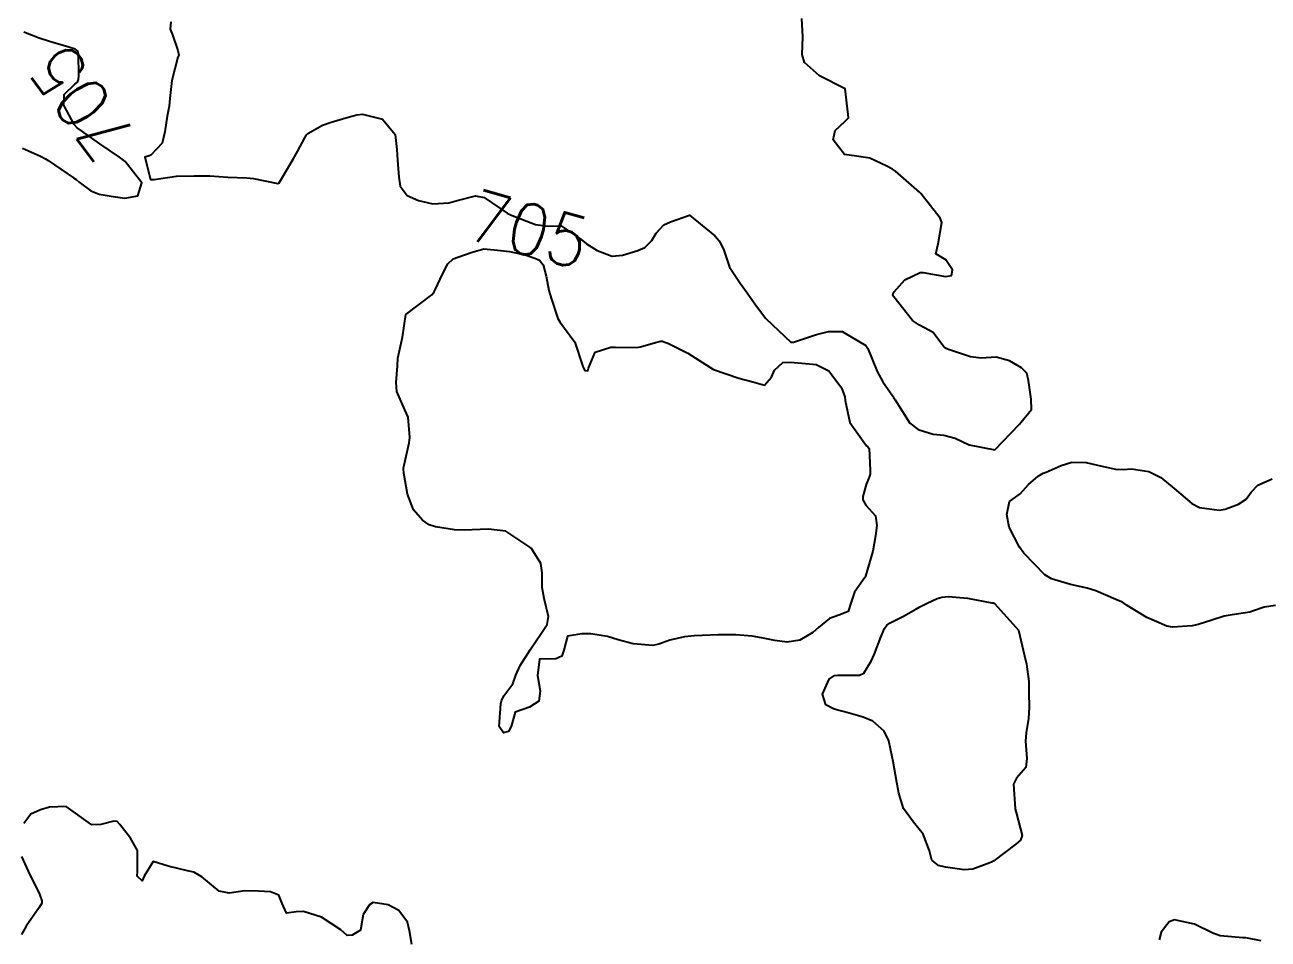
# Model space of a CAD drawing. Header units: metres. Extents: x 298520 to 308411, y 7433745 to 7450750.
# Drawn here: x 304964.2 to 305061.1, y 7438260.4 to 7438331.6 of the extents above; entities that cross this region are included whole.
import ezdxf
from ezdxf.enums import TextEntityAlignment as Align

# ---------------------------------------------------------------- set-up
doc = ezdxf.new("R2010")
doc.units = ezdxf.units.M
doc.header["$LTSCALE"] = 10
doc.linetypes.add('DASHED', pattern=[0.75, 0.5, -0.25])
for name, color, linetype in [('Cotas', 45, 'Continuous'), ('Curvas de Nivel 1m', 11, 'Continuous'), ('Curvas de Nivel 5m', 15, 'Continuous'), ('Vias Secundárias', 230, 'DASHED')]:
    doc.layers.add(name, color=color, linetype=linetype)
doc.styles.add('Style-STANDARD', font='STANDARD.shx')

msp = doc.modelspace()

# ---------------------------------------------------------------- linework, layer by layer
at = {"layer": 'Curvas de Nivel 1m', "elevation": 706, "flags": 128}
for points in [[(305004.31, 7438313.239), (305004.603, 7438312.89), (305004.838, 7438311.998), (305005.062, 7438310.883), (305005.264, 7438310.218), (305005.702, 7438308.873), (305005.753, 7438308.714), (305005.909, 7438308.445), (305007.081, 7438306.858), (305007.675, 7438305.043), (305007.738, 7438304.851), (305007.861, 7438304.655), (305008.077, 7438304.631), (305008.127, 7438304.847), (305008.646, 7438306.078), (305009.888, 7438306.476), (305010.244, 7438306.469), (305011.887, 7438306.437), (305012.189, 7438306.496), (305013.18, 7438306.787), (305013.747, 7438306.929), (305013.894, 7438306.929), (305014.012, 7438306.896), (305014.326, 7438306.774), (305015.882, 7438306.007), (305017.863, 7438304.73), (305019.856, 7438304.049), (305020.927, 7438303.768), (305021.851, 7438303.509), (305022.4, 7438304.132), (305022.619, 7438304.672), (305023.27, 7438305.268), (305023.873, 7438305.303), (305025.329, 7438305.18), (305025.87, 7438305.118), (305026.859, 7438304.62), (305027.85, 7438303.3), (305028.098, 7438302.607), (305028.125, 7438302.32), (305028.492, 7438300.603), (305029.795, 7438298.791), (305029.907, 7438298.701), (305030.01, 7438298.587), (305030.082, 7438296.891), (305030.074, 7438296.585), (305030.009, 7438296.347), (305029.761, 7438295.764), (305029.509, 7438294.83), (305029.516, 7438294.592), (305029.739, 7438294.168), (305030.484, 7438293.333), (305030.605, 7438292.577), (305030.504, 7438291.785), (305030.296, 7438290.581), (305029.724, 7438288.64), (305029.706, 7438288.589), (305029.672, 7438288.529), (305028.863, 7438287.396), (305028.596, 7438286.601), (305028.364, 7438285.881), (305027.638, 7438285.61), (305026.914, 7438285.337), (305026.045, 7438284.634), (305025.619, 7438284.254), (305024.61, 7438283.653), (305023.611, 7438283.485), (305022.662, 7438283.62), (305021.615, 7438283.842), (305020.882, 7438283.957), (305019.617, 7438284.075), (305018.266, 7438284.074), (305017.616, 7438284.049), (305016.364, 7438283.994), (305015.615, 7438283.921), (305014.483, 7438283.638), (305013.608, 7438283.336), (305013.145, 7438283.247), (305011.608, 7438283.353), (305010.459, 7438283.665), (305009.614, 7438283.94), (305008.321, 7438284.138), (305007.616, 7438284.14), (305006.508, 7438283.967), (305006.22, 7438282.864), (305006.06, 7438282.401), (305005.593, 7438282.193), (305004.31, 7438282.172), (305004.169, 7438280.891), (305004.376, 7438279.703), (305004.281, 7438278.889), (305003.548, 7438278.419), (305002.416, 7438278.04), (305002.116, 7438276.914), (305001.898, 7438276.545), (305001.525, 7438276.422), (305001.178, 7438276.925), (305001.311, 7438278.684), (305001.374, 7438278.923), (305001.557, 7438279.313), (305002.234, 7438280.246), (305002.482, 7438280.911), (305002.823, 7438281.669), (305003.603, 7438282.9), (305004.926, 7438284.88), (305005.018, 7438285.493), (305004.678, 7438286.885), (305004.521, 7438287.747), (305004.526, 7438288.887), (305004.42, 7438289.629), (305003.692, 7438290.789), (305003.581, 7438290.901), (305001.711, 7438292.129), (305000.35, 7438292.304), (304999.713, 7438292.274), (304998.455, 7438292.219), (304997.712, 7438292.233), (304996.231, 7438292.469), (304995.718, 7438292.643), (304995.198, 7438292.998), (304994.515, 7438293.793), (304994.031, 7438295.016), (304993.768, 7438296.661), (304993.724, 7438297.02), (304993.728, 7438297.066), (304993.775, 7438297.276), (304994.17, 7438299.014), (304994.221, 7438299.437), (304994.095, 7438301.016), (304993.822, 7438301.6), (304993.205, 7438303.026), (304993.158, 7438303.718), (304993.253, 7438305.026), (304993.275, 7438305.623), (304993.596, 7438307.023), (304993.655, 7438307.263), (304993.913, 7438309.02), (304995.929, 7438310.559), (304996.127, 7438310.792), (304996.232, 7438310.987), (304996.761, 7438312.172), (304997.185, 7438312.978), (304997.585, 7438313.355), (304997.968, 7438313.494), (304999.065, 7438313.866), (304999.975, 7438314.121), (305001.06, 7438314.02), (305001.973, 7438313.914), (305003.213, 7438313.665), (305003.968, 7438313.411)], [(305039.714, 7438286.53), (305039.783, 7438286.468), (305041.623, 7438284.44), (305042.106, 7438282.435), (305042.254, 7438281.772), (305042.439, 7438280.431), (305042.444, 7438279.551), (305042.459, 7438278.431), (305042.416, 7438277.56), (305042.229, 7438276.433), (305042.184, 7438275.772), (305042.275, 7438274.432), (305042.197, 7438273.732), (305041.487, 7438272.892), (305041.239, 7438272.444), (305041.376, 7438270.519), (305041.385, 7438270.441), (305041.394, 7438270.382), (305041.451, 7438270.216), (305041.912, 7438268.435), (305041.787, 7438268.079), (305041.426, 7438267.754), (305039.714, 7438266.465), (305039.527, 7438266.353), (305039.41, 7438266.294), (305038.083, 7438265.803), (305037.402, 7438265.764), (305035.955, 7438265.961), (305035.406, 7438266.09), (305034.868, 7438266.525), (305034.697, 7438267.25), (305034.212, 7438268.532), (305033.442, 7438269.483), (305032.682, 7438270.548), (305032.298, 7438271.724), (305032.154, 7438272.553), (305031.857, 7438274.198), (305031.793, 7438274.557), (305031.522, 7438275.808), (305031.167, 7438276.565), (305030.291, 7438277.33), (305029.544, 7438277.664), (305028.086, 7438278.067), (305027.549, 7438278.204), (305027.234, 7438278.299), (305026.631, 7438278.624), (305026.368, 7438279.435), (305026.88, 7438280.62), (305027.304, 7438280.888), (305027.578, 7438280.926), (305029.243, 7438280.928), (305029.58, 7438281.09), (305030.167, 7438282.008), (305030.41, 7438282.578), (305030.921, 7438283.876), (305031.187, 7438284.567), (305031.368, 7438284.823), (305031.629, 7438284.989), (305032.672, 7438285.515), (305033.646, 7438286.073), (305033.942, 7438286.243), (305034.523, 7438286.531), (305035.292, 7438286.888), (305035.658, 7438286.999), (305036.186, 7438287.04), (305037.657, 7438286.93), (305039.559, 7438286.566), (305039.654, 7438286.548)]]:
    msp.add_lwpolyline(points, close=True, dxfattribs=at)
msp.add_lwpolyline([(305061.655, 7438286.361), (305060.774, 7438286.213), (305059.942, 7438285.933), (305059.647, 7438285.844), (305058.274, 7438285.613), (305057.642, 7438285.514), (305056.688, 7438285.214), (305055.632, 7438284.863), (305055.146, 7438284.769), (305053.628, 7438284.657), (305053.191, 7438284.743), (305051.639, 7438285.422), (305050.093, 7438286.343), (305049.841, 7438286.534), (305049.656, 7438286.63), (305049.205, 7438286.807), (305047.664, 7438287.486), (305046.981, 7438287.695), (305045.669, 7438287.977), (305044.201, 7438288.415), (305043.676, 7438288.748), (305042.056, 7438290.436), (305041.7, 7438290.891), (305040.901, 7438292.452), (305040.727, 7438293.449), (305040.925, 7438294.452), (305041.409, 7438294.784), (305041.752, 7438295.055), (305042.415, 7438295.782), (305043.172, 7438296.426), (305043.549, 7438296.648), (305043.776, 7438296.747), (305044.942, 7438297.248), (305045.784, 7438297.509), (305046.9, 7438297.5), (305047.782, 7438297.292), (305049.174, 7438296.961), (305049.779, 7438296.935), (305050.424, 7438296.985), (305051.778, 7438296.798), (305052.729, 7438296.31), (305053.76, 7438295.468), (305055.143, 7438294.286), (305055.74, 7438293.994), (305057.267, 7438293.785), (305057.739, 7438293.857), (305058.767, 7438294.24), (305059.353, 7438294.629), (305059.757, 7438295.178), (305060.264, 7438295.724), (305061.388, 7438296.206)], dxfattribs=at)
at = {"layer": 'Curvas de Nivel 5m', "elevation": 705, "flags": 128}
for points in [[(304975.614, 7438331.806), (304975.568, 7438331.239), (304975.744, 7438330.811), (304976.156, 7438329.586), (304976.219, 7438329.229), (304976.201, 7438329.181), (304976.151, 7438329.06), (304975.683, 7438327.237), (304975.518, 7438325.832), (304975.468, 7438325.24), (304975.321, 7438324.467), (304975.138, 7438323.244), (304974.94, 7438322.377), (304974.056, 7438321.435), (304973.929, 7438321.387), (304973.592, 7438321.265), (304974.036, 7438319.526), (304974.318, 7438319.538), (304976.039, 7438319.796), (304977.434, 7438319.821), (304978.039, 7438319.814), (304978.651, 7438319.813), (304980.038, 7438319.704), (304981.531, 7438319.672), (304982.037, 7438319.617), (304983.943, 7438319.231), (304984.034, 7438319.272), (304985.138, 7438321.124), (304985.476, 7438321.705), (304986.079, 7438322.84), (304986.177, 7438323.013), (304986.277, 7438323.108), (304987.414, 7438323.772), (304988.092, 7438324.01), (304989.426, 7438324.4), (304990.098, 7438324.577), (304990.528, 7438324.626), (304992.095, 7438324.246), (304993.093, 7438323.03), (304993.222, 7438321.872), (304993.251, 7438321.028), (304993.358, 7438319.709), (304993.481, 7438319.026), (304994.026, 7438318.282), (304994.903, 7438317.888), (304996.02, 7438317.652), (304997.271, 7438317.727), (304998.023, 7438317.928), (304999.331, 7438318.255), (305000.025, 7438318.143), (305001.8, 7438316.922), (305002.011, 7438316.8), (305002.204, 7438316.724), (305004, 7438316.034), (305004.984, 7438315.899), (305005.999, 7438315.918), (305007.559, 7438314.854), (305007.98, 7438314.515), (305008.82, 7438313.996), (305009.97, 7438313.559), (305010.788, 7438313.634), (305011.975, 7438314.003), (305012.524, 7438314.248), (305013.069, 7438314.789), (305013.418, 7438315.36), (305014.001, 7438315.994), (305014.536, 7438316.241), (305016.013, 7438316.75), (305017.989, 7438315.152), (305018.352, 7438314.726), (305018.67, 7438314.029), (305019.131, 7438312.718), (305019.944, 7438311.454), (305020.495, 7438310.702), (305021.092, 7438309.86), (305021.914, 7438308.744), (305021.968, 7438308.679), (305023.895, 7438306.875), (305024.096, 7438306.858), (305025.901, 7438307.458), (305026.831, 7438307.693), (305027.904, 7438307.693), (305029.734, 7438306.592), (305029.89, 7438306.368), (305030.634, 7438304.578), (305031.058, 7438303.775), (305031.844, 7438302.65), (305031.905, 7438302.559), (305032.018, 7438302.38), (305033.168, 7438300.546), (305033.808, 7438300.054), (305034.988, 7438299.705), (305035.804, 7438299.618), (305036.688, 7438299.393), (305037.797, 7438298.876), (305039.793, 7438298.47), (305041.683, 7438300.442), (305041.743, 7438300.512), (305041.815, 7438300.598), (305042.65, 7438301.612), (305042.626, 7438302.432), (305042.411, 7438303.881), (305042.274, 7438304.436), (305041.869, 7438304.854), (305040.931, 7438305.4), (305039.881, 7438305.702), (305038.734, 7438305.627), (305037.881, 7438305.712), (305036.089, 7438306.309), (305035.891, 7438306.412), (305035.803, 7438306.511), (305034.997, 7438307.617), (305033.909, 7438308.175), (305033.371, 7438308.545), (305031.931, 7438310.404), (305031.861, 7438310.49), (305031.841, 7438310.561), (305031.864, 7438310.631), (305031.936, 7438310.78), (305032.784, 7438311.718), (305033.959, 7438312.297), (305034.199, 7438312.297), (305035.955, 7438311.979), (305036.407, 7438312.055), (305036.498, 7438312.505), (305035.971, 7438313.289), (305035.198, 7438313.745), (305035.37, 7438314.519), (305035.66, 7438316.175), (305035.537, 7438316.517), (305034.031, 7438318.432), (305033.929, 7438318.541), (305032.049, 7438320.183), (305031.823, 7438320.336), (305031.372, 7438320.57), (305030.062, 7438321.209), (305029.367, 7438321.293), (305028.066, 7438321.492), (305027.196, 7438322.619), (305027.364, 7438323.344), (305028.097, 7438324.048), (305028.377, 7438324.331), (305028.366, 7438324.607), (305028.123, 7438326.61), (305026.138, 7438327.603), (305024.958, 7438328.648), (305024.781, 7438329.273), (305024.829, 7438330.65), (305024.764, 7438332.081)], [(304964.062, 7438321.977), (304965.464, 7438321.359), (304965.84, 7438321.142), (304966.05, 7438321.016), (304967.043, 7438320.34), (304968.036, 7438319.658), (304968.23, 7438319.522), (304968.477, 7438319.323), (304969.366, 7438318.65), (304970.024, 7438318.402), (304971.111, 7438318.2), (304972.021, 7438318.07), (304973.026, 7438318.267), (304973.342, 7438319.267), (304972.05, 7438320.944), (304971.612, 7438321.284), (304970.068, 7438322.323), (304968.648, 7438323.322), (304968.324, 7438323.565), (304968.088, 7438323.817), (304967.263, 7438325.338), (304967.3, 7438326.153), (304968.127, 7438326.955), (304968.329, 7438327.128), (304968.414, 7438327.326), (304968.432, 7438327.622), (304968.408, 7438329.326), (304968.366, 7438329.538), (304968.156, 7438329.685), (304967.653, 7438329.84), (304966.162, 7438330.285), (304965.346, 7438330.544), (304964.169, 7438331.015)], [(304994.377, 7438259.955), (304994.205, 7438261.007), (304994.028, 7438261.688), (304993.359, 7438262.579), (304992.537, 7438263.028), (304991.365, 7438263.203), (304991.075, 7438263.044), (304990.583, 7438262.28), (304990.377, 7438261.054), (304989.721, 7438260.68), (304989.337, 7438260.653), (304988.851, 7438261.075), (304987.353, 7438262.061), (304985.949, 7438262.513), (304985.357, 7438262.479), (304984.606, 7438262.372), (304984.284, 7438263.126), (304984.019, 7438263.78), (304983.372, 7438264.036), (304982.429, 7438264.092), (304981.373, 7438264.129), (304980.145, 7438263.953), (304979.372, 7438264.098), (304978.019, 7438265.204), (304977.388, 7438265.574), (304976.917, 7438265.688), (304975.395, 7438266.043), (304974.24, 7438266.407), (304973.518, 7438265.258), (304973.379, 7438264.896), (304972.995, 7438265.264), (304973.016, 7438265.636), (304973.003, 7438267.264), (304972.478, 7438268.214), (304971.626, 7438269.278), (304971.436, 7438269.515), (304971.169, 7438269.552), (304970.167, 7438269.299), (304969.432, 7438269.264), (304969.367, 7438269.311), (304967.453, 7438270.701), (304966.149, 7438270.647), (304965.449, 7438270.441), (304964.705, 7438270.1), (304964.149, 7438269.369)], [(304963.966, 7438266.81), (304964.631, 7438265.361), (304964.895, 7438264.874), (304965.368, 7438263.871), (304965.561, 7438263.348), (304965.559, 7438263.15), (304965.358, 7438262.816), (304964.334, 7438261.365), (304963.982, 7438260.722)], [(305060.537, 7438260.218), (305059.336, 7438260.451), (305059.104, 7438260.465), (305057.338, 7438260.606), (305056.764, 7438260.836), (305055.351, 7438261.514), (305053.783, 7438261.869), (305053.354, 7438261.716), (305052.751, 7438260.897), (305052.587, 7438260.307)]]:
    msp.add_lwpolyline(points, dxfattribs=at)
at = {"layer": 'Vias Secundárias'}
msp.add_lwpolyline([(305009.058, 7438403.514, -0.000119), (305034.171, 7438373.932, -0.003079), (305055.223, 7438348.809, -0.029068), (305082.987, 7438310.984, -0.015011), (305101.797, 7438279.962, -0.010238), (305117.05, 7438251.677, -0.062788), (305122.043, 7438237.94, -0.062332), (305125.138, 7438206.707), (305128.733, 7438166.892)], format="xyb", dxfattribs=at)

# ---------------------------------------------------------------- texts
at = {"layer": 'Cotas', "style": 'Style-STANDARD'}
for rotation, p in [(126.55144, (304968.695, 7438325.497, 705)), (344.71624, (305003.498, 7438315.655, 705))]:
    msp.add_text('705', height=4, rotation=rotation, dxfattribs=at).set_placement(p, align=Align.MIDDLE_CENTER)

doc.saveas('drawing.dxf')
